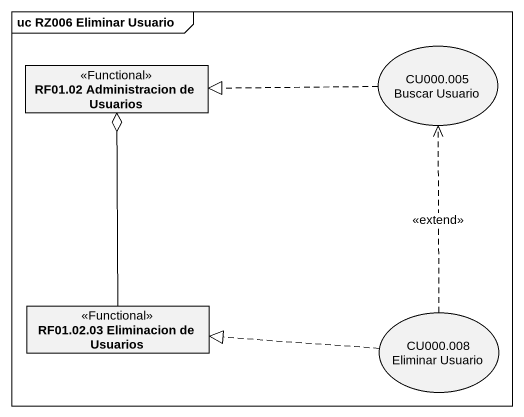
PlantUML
@startuml
mainframe uc RZ006 Eliminar Usuario
allowmixing
hide circle
hide empty members
usecase "CU000.005 Buscar Usuario" as CU000_005_Buscar_Usuario
class "RF01.02 Administracion de Usuarios" as RF01_02_Administracion_de <<Functional>>
class "RF01.02.03 Eliminacion de Usuarios" as RF01_02_03_Eliminacion_de <<Functional>>
usecase "CU000.008 Eliminar Usuario" as CU000_008_Eliminar_Usuario
CU000_005_Buscar_Usuario .left.|> RF01_02_Administracion_de
RF01_02_03_Eliminacion_de -up-o RF01_02_Administracion_de
CU000_008_Eliminar_Usuario .up.> CU000_005_Buscar_Usuario : <<extend>>
CU000_008_Eliminar_Usuario .left.|> RF01_02_03_Eliminacion_de
@enduml
